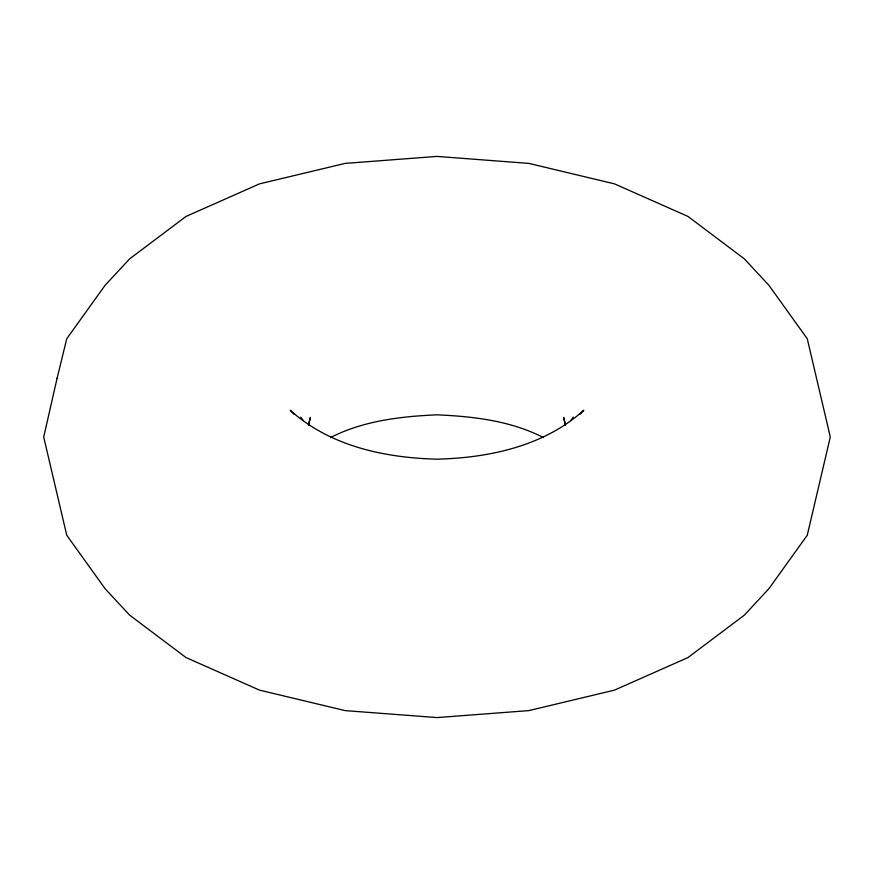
<?xml version="1.0" encoding="UTF-8"?>
<svg xmlns="http://www.w3.org/2000/svg" width="874" height="874" viewBox="0 0 874 874"><rect width="100%" height="100%" fill="white"/><g stroke="black" fill="none" stroke-linecap="round" stroke-linejoin="round"><path stroke-width="1.31" d="M308.577 425.245L310.368 417.411L308.435 425.299M570.919 420.394L573.268 417.117M580.139 414.167L583.788 410.234C544.032 446.166 489.167 457.856 437 459.167C384.833 457.856 329.968 446.166 290.212 410.234L293.861 414.167M330.459 437.59C363.289 420.765 400.62 416.428 437 414.833C473.38 416.428 510.711 420.765 543.541 437.59M300.732 417.117L303.081 420.394M565.565 425.299L563.632 417.411L565.423 425.245M57.105 378.234L43.7 437L66.741 535.238L105.033 588.617L129.647 615.143L186.042 657.576L259.545 690.143L345.143 710.606L437 717.587L528.857 710.606L614.455 690.143L687.958 657.576L744.353 615.143L768.967 588.617L807.259 535.238L830.3 437L807.259 338.762L768.967 285.383L744.353 258.857L687.958 216.424L614.455 183.857L528.857 163.394L437 156.413L345.143 163.394L259.545 183.857L186.042 216.424L129.647 258.857L105.033 285.383L66.741 338.762L57.105 378.234"/></g></svg>
